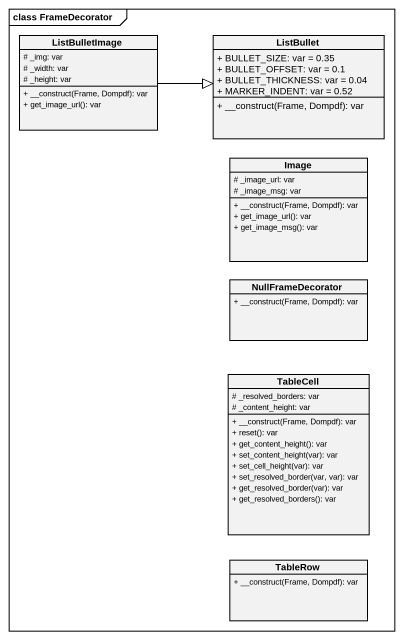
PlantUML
@startuml
mainframe class FrameDecorator
hide circle
hide empty members
skinparam classAttributeIconSize 0
class ListBulletImage {
  # _img: var
  # _width: var
  # _height: var
  + __construct(Frame, Dompdf): var
  + get_image_url(): var
}
class ListBullet {
  + BULLET_SIZE: var = 0.35
  + BULLET_OFFSET: var = 0.1
  + BULLET_THICKNESS: var = 0.04
  + MARKER_INDENT: var = 0.52
  + __construct(Frame, Dompdf): var
}
class Image {
  # _image_url: var
  # _image_msg: var
  + __construct(Frame, Dompdf): var
  + get_image_url(): var
  + get_image_msg(): var
}
class NullFrameDecorator {
  + __construct(Frame, Dompdf): var
}
class TableCell {
  # _resolved_borders: var
  # _content_height: var
  + __construct(Frame, Dompdf): var
  + reset(): var
  + get_content_height(): var
  + set_content_height(var): var
  + set_cell_height(var): var
  + set_resolved_border(var, var): var
  + get_resolved_border(var): var
  + get_resolved_borders(): var
}
class TableRow {
  + __construct(Frame, Dompdf): var
}
ListBulletImage -right-|> ListBullet
@enduml
